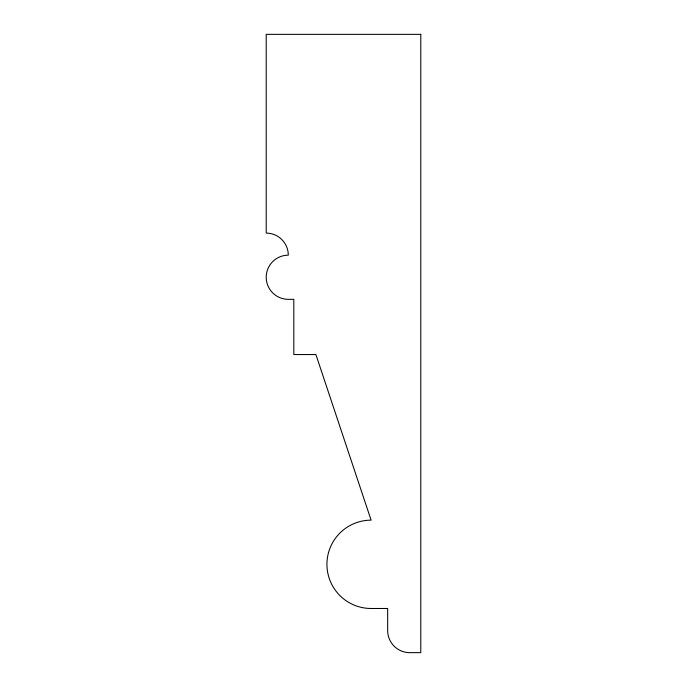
<?xml version="1.0" encoding="UTF-8"?>
<svg xmlns="http://www.w3.org/2000/svg" width="687" height="687" viewBox="0 0 687 687"><rect width="100%" height="100%" fill="white"/><g stroke="black" fill="none" stroke-linecap="round" stroke-linejoin="round"><path stroke-width="1.03" d="M420.788 34.35L266.212 34.35L266.212 233.091A22.078 22.078 0 0 1 288.291 255.169A22.078 22.078 0 0 0 266.212 277.256A22.078 22.078 0 0 0 288.291 299.334L293.813 299.334L293.813 354.544L315.9 354.544L371.1 520.153A44.166 44.166 0 0 0 326.935 564.319A44.166 44.166 0 0 0 371.1 608.484L387.666 608.484L387.666 630.572A22.078 22.078 0 0 0 409.744 652.65L420.788 652.65L420.788 34.35"/></g></svg>
